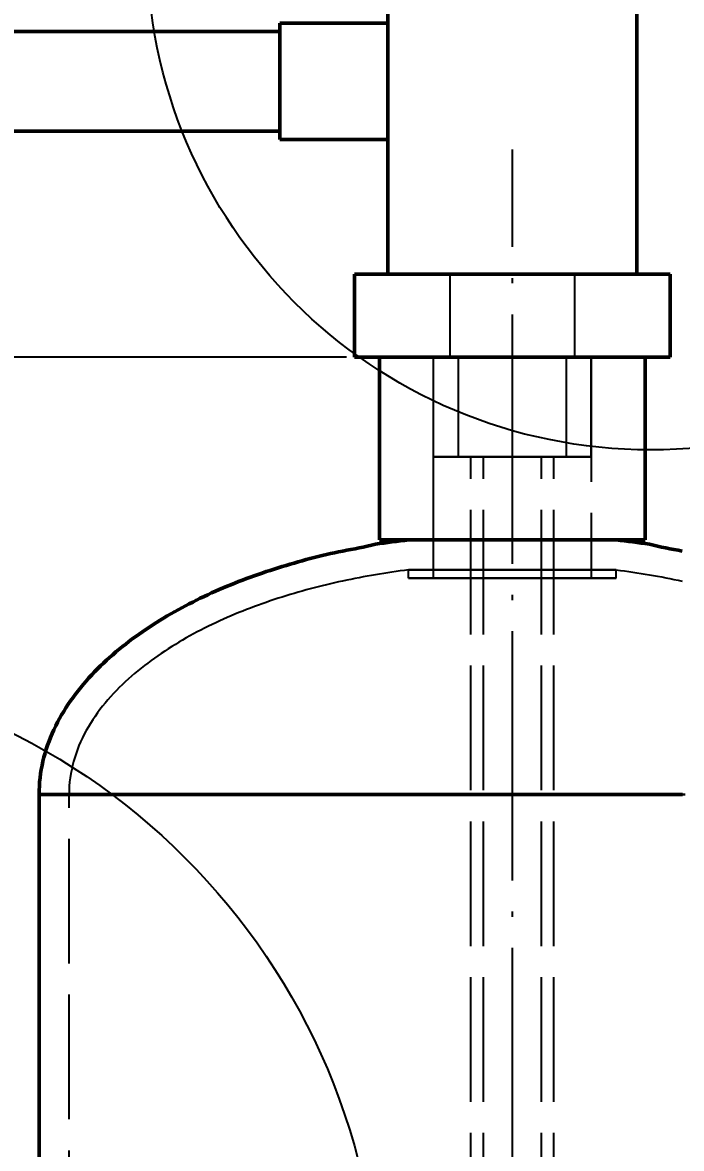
# Model space of a CAD drawing. Header units: millimetres. Extents: x 0 to 420, y 0 to 297.
# Drawn here: x 78.4 to 94.27, y 227.8 to 254.9 of the extents above; entities that cross this region are included whole.
import ezdxf

# ---------------------------------------------------------------- set-up
doc = ezdxf.new("R2010")
doc.units = ezdxf.units.MM
doc.linetypes.add('ISO02-TRAZOS', pattern=[3.75, 3, -0.75])
doc.linetypes.add('ISO04-TRAZO-PUNTO', pattern=[7.625, 6, -0.75, 0.125, -0.75])
for name, color, linetype, lineweight in [('01-VISIBLE', 7, 'CONTINUOUS', 50), ('02-OCULTA', 4, 'ISO02-TRAZOS', 25), ('03-EJE', 1, 'ISO04-TRAZO-PUNTO', 25), ('04-COTA', 3, 'CONTINUOUS', 25), ('08-FINA', 5, 'CONTINUOUS', 25)]:
    doc.layers.add(name, color=color, linetype=linetype, lineweight=lineweight)
doc.styles.add('ISO3098', font='isocpeur.ttf')
doc.dimstyles.new('FLAMA-ISO', dxfattribs={"dimtxt": 3.5, "dimasz": 3, "dimexe": 2, "dimexo": 1, "dimgap": 1, "dimtad": 1, "dimdec": 1, "dimtxsty": 'ISO3098', "dimcen": 2.5, "dimclrd": 3, "dimclre": 3, "dimclrt": 3, "dimazin": 3, "dimtfac": 1, "dimtmove": 0, "dimatfit": 3, "dimlwd": 25, "dimlwe": 25})

msp = doc.modelspace()

# ---------------------------------------------------------------- linework, layer by layer
at = {"layer": '01-VISIBLE'}
for p, q in [((87.2, 248.847), (87.2, 261.847)), ((93.2, 248.847), (93.2, 258.556)), ((87.2, 254.884), (84.6, 254.884)), ((84.6, 254.684), (73.4, 254.684)), ((84.6, 252.284), (73.4, 252.284)), ((87.2, 252.084), (84.6, 252.084)), ((86.4, 246.847), (86.4, 248.847)), ((94, 246.847), (94, 248.847)), ((87, 242.447), (87, 246.847)), ((93.4, 242.447), (93.4, 246.847)), ((87.698, 242.447), (87.698, 242.447)), ((92.702, 242.447), (92.702, 242.447)), ((78.8, 176), (78.8, 236.32))]:
    msp.add_line(p, q, dxfattribs=at)
for points in [[(84.6, 252.084), (84.6, 252.184), (84.6, 252.284), (84.6, 252.384), (84.6, 252.484), (84.6, 252.584), (84.6, 252.684), (84.6, 252.784), (84.6, 252.884), (84.6, 252.984), (84.6, 253.084), (84.6, 253.184), (84.6, 253.284), (84.6, 253.384), (84.6, 253.484), (84.6, 253.584), (84.6, 253.684), (84.6, 253.784), (84.6, 253.884), (84.6, 253.984), (84.6, 254.084), (84.6, 254.184), (84.6, 254.284), (84.6, 254.384), (84.6, 254.484), (84.6, 254.584), (84.6, 254.684), (84.6, 254.784), (84.6, 254.884)], [(86.4, 248.847), (86.5, 248.847), (86.6, 248.847), (86.7, 248.847), (86.8, 248.847), (86.9, 248.847), (87, 248.847), (87.1, 248.847), (87.2, 248.847), (87.3, 248.847), (87.4, 248.847), (87.5, 248.847), (87.6, 248.847), (87.7, 248.847), (87.8, 248.847), (87.9, 248.847), (88, 248.847), (88.1, 248.847), (88.2, 248.847), (88.3, 248.847), (88.4, 248.847), (88.5, 248.847), (88.6, 248.847), (88.7, 248.847), (88.8, 248.847), (88.9, 248.847), (89, 248.847), (89.1, 248.847), (89.2, 248.847), (89.3, 248.847), (89.4, 248.847), (89.5, 248.847), (89.6, 248.847), (89.7, 248.847), (89.8, 248.847), (89.9, 248.847), (90, 248.847), (90.1, 248.847), (90.2, 248.847), (90.3, 248.847), (90.4, 248.847), (90.5, 248.847), (90.6, 248.847), (90.7, 248.847), (90.8, 248.847), (90.9, 248.847), (91, 248.847), (91.1, 248.847), (91.2, 248.847), (91.3, 248.847), (91.4, 248.847), (91.5, 248.847), (91.6, 248.847), (91.7, 248.847), (91.8, 248.847), (91.9, 248.847), (92, 248.847), (92.1, 248.847), (92.2, 248.847), (92.3, 248.847), (92.4, 248.847), (92.5, 248.847), (92.6, 248.847), (92.7, 248.847), (92.8, 248.847), (92.9, 248.847), (93, 248.847), (93.1, 248.847), (93.2, 248.847), (93.3, 248.847), (93.4, 248.847), (93.5, 248.847), (93.6, 248.847), (93.7, 248.847), (93.8, 248.847), (93.9, 248.847), (94, 248.847)], [(86.4, 246.847), (86.5, 246.847), (86.6, 246.847), (86.7, 246.847), (86.8, 246.847), (86.9, 246.847), (87, 246.847), (87.1, 246.847), (87.2, 246.847), (87.3, 246.847), (87.4, 246.847), (87.5, 246.847), (87.6, 246.847), (87.7, 246.847), (87.8, 246.847), (87.9, 246.847), (88, 246.847), (88.1, 246.847), (88.2, 246.847), (88.3, 246.847), (88.4, 246.847), (88.5, 246.847), (88.6, 246.847), (88.7, 246.847), (88.8, 246.847), (88.9, 246.847), (89, 246.847), (89.1, 246.847), (89.2, 246.847), (89.3, 246.847), (89.4, 246.847), (89.5, 246.847), (89.6, 246.847), (89.7, 246.847), (89.8, 246.847), (89.9, 246.847), (90, 246.847), (90.1, 246.847), (90.2, 246.847), (90.3, 246.847), (90.4, 246.847), (90.5, 246.847), (90.6, 246.847), (90.7, 246.847), (90.8, 246.847), (90.9, 246.847), (91, 246.847), (91.1, 246.847), (91.2, 246.847), (91.3, 246.847), (91.4, 246.847), (91.5, 246.847), (91.6, 246.847), (91.7, 246.847), (91.8, 246.847), (91.9, 246.847), (92, 246.847), (92.1, 246.847), (92.2, 246.847), (92.3, 246.847), (92.4, 246.847), (92.5, 246.847), (92.6, 246.847), (92.7, 246.847), (92.8, 246.847), (92.9, 246.847), (93, 246.847), (93.1, 246.847), (93.2, 246.847), (93.3, 246.847), (93.4, 246.847), (93.5, 246.847), (93.6, 246.847), (93.7, 246.847), (93.8, 246.847), (93.9, 246.847), (94, 246.847)], [(78.8, 236.32), (78.801, 236.421), (78.806, 236.521), (78.813, 236.622), (78.823, 236.722), (78.836, 236.822), (78.852, 236.921), (78.871, 237.02), (78.892, 237.118), (78.917, 237.216), (78.943, 237.313), (78.973, 237.409), (79.005, 237.504), (79.039, 237.599), (79.076, 237.693), (79.115, 237.785), (79.156, 237.877), (79.199, 237.968), (79.245, 238.058), (79.292, 238.146), (79.342, 238.234), (79.394, 238.32), (79.447, 238.406), (79.502, 238.49), (79.559, 238.573), (79.617, 238.655), (79.677, 238.736), (79.738, 238.815), (79.801, 238.894), (79.866, 238.971), (79.931, 239.047), (79.998, 239.123), (80.066, 239.197), (80.136, 239.27), (80.206, 239.341), (80.278, 239.412), (80.35, 239.482), (80.424, 239.55), (80.498, 239.618), (80.574, 239.684), (80.65, 239.75), (80.728, 239.814), (80.806, 239.878), (80.885, 239.94), (80.964, 240.002), (81.045, 240.062), (81.126, 240.122), (81.208, 240.18), (81.29, 240.238), (81.373, 240.294), (81.457, 240.35), (81.541, 240.405), (81.626, 240.459), (81.712, 240.512), (81.798, 240.564), (81.884, 240.616), (81.971, 240.666), (82.059, 240.716), (82.147, 240.765), (82.235, 240.813), (82.324, 240.86), (82.413, 240.907), (82.503, 240.952), (82.593, 240.997), (82.683, 241.042), (82.774, 241.085), (82.865, 241.128), (82.956, 241.17), (83.048, 241.211), (83.14, 241.251), (83.233, 241.291), (83.326, 241.33), (83.419, 241.368), (83.512, 241.406), (83.605, 241.443), (83.699, 241.479), (83.793, 241.515), (83.888, 241.55), (83.982, 241.584), (84.077, 241.618), (84.172, 241.65), (84.268, 241.683), (84.363, 241.714), (84.459, 241.745), (84.555, 241.775), (84.651, 241.805), (84.747, 241.834), (84.844, 241.863), (84.94, 241.891), (85.037, 241.919), (85.134, 241.947), (85.231, 241.974), (85.328, 242.001), (85.425, 242.026), (85.523, 242.05), (85.62, 242.074), (85.719, 242.096), (85.817, 242.118), (85.915, 242.139), (86.014, 242.159), (86.112, 242.179), (86.211, 242.198), (86.31, 242.217), (86.409, 242.236), (86.508, 242.255), (86.606, 242.274), (86.705, 242.294), (86.802, 242.319), (86.9, 242.343), (86.999, 242.358), (87.099, 242.371), (87.199, 242.384), (87.299, 242.397), (87.398, 242.41), (87.498, 242.422), (87.598, 242.435), (87.698, 242.447)], [(87, 242.447), (87.1, 242.447), (87.2, 242.447), (87.3, 242.447), (87.4, 242.447), (87.5, 242.447), (87.6, 242.447), (87.7, 242.447), (87.8, 242.447), (87.9, 242.447), (88, 242.447), (88.1, 242.447), (88.2, 242.447), (88.3, 242.447), (88.4, 242.447), (88.5, 242.447), (88.6, 242.447), (88.7, 242.447), (88.8, 242.447), (88.9, 242.447), (89, 242.447), (89.1, 242.447), (89.2, 242.447), (89.3, 242.447), (89.4, 242.447), (89.5, 242.447), (89.6, 242.447), (89.7, 242.447), (89.8, 242.447), (89.9, 242.447), (90, 242.447), (90.1, 242.447), (90.2, 242.447), (90.3, 242.447), (90.4, 242.447), (90.5, 242.447), (90.6, 242.447), (90.7, 242.447), (90.8, 242.447), (90.9, 242.447), (91, 242.447), (91.1, 242.447), (91.2, 242.447), (91.3, 242.447), (91.4, 242.447), (91.5, 242.447), (91.6, 242.447), (91.7, 242.447), (91.8, 242.447), (91.9, 242.447), (92, 242.447), (92.1, 242.447), (92.2, 242.447), (92.3, 242.447), (92.4, 242.447), (92.5, 242.447), (92.6, 242.447), (92.7, 242.447), (92.8, 242.447), (92.9, 242.447), (93, 242.447), (93.1, 242.447), (93.2, 242.447), (93.3, 242.447), (93.4, 242.447)], [(92.702, 242.447), (92.602, 242.447), (92.502, 242.447), (92.402, 242.447), (92.302, 242.447), (92.202, 242.447), (92.102, 242.447), (92.001, 242.447), (91.901, 242.447), (91.801, 242.447), (91.701, 242.447), (91.601, 242.447), (91.501, 242.447), (91.401, 242.447), (91.301, 242.447), (91.201, 242.447), (91.101, 242.447), (91.001, 242.447), (90.901, 242.447), (90.8, 242.447), (90.7, 242.447), (90.6, 242.447), (90.5, 242.447), (90.4, 242.447), (90.3, 242.447), (90.2, 242.447), (90.1, 242.447), (90, 242.447), (89.9, 242.447), (89.8, 242.447), (89.7, 242.447), (89.6, 242.447), (89.499, 242.447), (89.399, 242.447), (89.299, 242.447), (89.199, 242.447), (89.099, 242.447), (88.999, 242.447), (88.899, 242.447), (88.799, 242.447), (88.699, 242.447), (88.599, 242.447), (88.499, 242.447), (88.399, 242.447), (88.298, 242.447), (88.198, 242.447), (88.098, 242.447), (87.998, 242.447), (87.898, 242.447), (87.798, 242.447), (87.698, 242.447)], [(94.287, 242.179), (94.189, 242.198), (94.09, 242.217), (93.991, 242.236), (93.892, 242.255), (93.794, 242.274), (93.695, 242.294), (93.598, 242.319), (93.5, 242.343), (93.401, 242.358), (93.301, 242.371), (93.201, 242.384), (93.101, 242.397), (93.002, 242.41), (92.902, 242.422), (92.802, 242.435), (92.702, 242.447)], [(78.8, 236.32), (78.9, 236.32), (79, 236.32), (79.1, 236.32), (79.2, 236.32), (79.3, 236.32), (79.4, 236.32), (79.5, 236.32), (79.6, 236.32), (79.7, 236.32), (79.8, 236.32), (79.9, 236.32), (80, 236.32), (80.1, 236.32), (80.2, 236.32), (80.3, 236.32), (80.4, 236.32), (80.5, 236.32), (80.6, 236.32), (80.7, 236.32), (80.8, 236.32), (80.9, 236.32), (81, 236.32), (81.1, 236.32), (81.2, 236.32), (81.3, 236.32), (81.4, 236.32), (81.5, 236.32), (81.6, 236.32), (81.7, 236.32), (81.8, 236.32), (81.9, 236.32), (82, 236.32), (82.1, 236.32), (82.2, 236.32), (82.3, 236.32), (82.4, 236.32), (82.5, 236.32), (82.6, 236.32), (82.7, 236.32), (82.8, 236.32), (82.9, 236.32), (83, 236.32), (83.1, 236.32), (83.2, 236.32), (83.3, 236.32), (83.4, 236.32), (83.5, 236.32), (83.6, 236.32), (83.7, 236.32), (83.8, 236.32), (83.9, 236.32), (84, 236.32), (84.1, 236.32), (84.2, 236.32), (84.3, 236.32), (84.4, 236.32), (84.5, 236.32), (84.6, 236.32), (84.7, 236.32), (84.8, 236.32), (84.9, 236.32), (85, 236.32), (85.1, 236.32), (85.2, 236.32), (85.3, 236.32), (85.4, 236.32), (85.5, 236.32), (85.6, 236.32), (85.7, 236.32), (85.8, 236.32), (85.9, 236.32), (86, 236.32), (86.1, 236.32), (86.2, 236.32), (86.3, 236.32), (86.4, 236.32), (86.5, 236.32), (86.6, 236.32), (86.7, 236.32), (86.8, 236.32), (86.9, 236.32), (87, 236.32), (87.1, 236.32), (87.2, 236.32), (87.3, 236.32), (87.4, 236.32), (87.5, 236.32), (87.6, 236.32), (87.7, 236.32), (87.8, 236.32), (87.9, 236.32), (88, 236.32), (88.1, 236.32), (88.2, 236.32), (88.3, 236.32), (88.4, 236.32), (88.5, 236.32), (88.6, 236.32), (88.7, 236.32), (88.8, 236.32), (88.9, 236.32), (89, 236.32), (89.1, 236.32), (89.2, 236.32), (89.3, 236.32), (89.4, 236.32), (89.5, 236.32), (89.6, 236.32), (89.7, 236.32), (89.8, 236.32), (89.9, 236.32), (90, 236.32), (90.1, 236.32), (90.2, 236.32), (90.3, 236.32), (90.4, 236.32), (90.5, 236.32), (90.6, 236.32), (90.7, 236.32), (90.8, 236.32), (90.9, 236.32), (91, 236.32), (91.1, 236.32), (91.2, 236.32), (91.3, 236.32), (91.4, 236.32), (91.5, 236.32), (91.6, 236.32), (91.7, 236.32), (91.8, 236.32), (91.9, 236.32), (92, 236.32), (92.1, 236.32), (92.2, 236.32), (92.3, 236.32), (92.4, 236.32), (92.5, 236.32), (92.6, 236.32), (92.7, 236.32), (92.8, 236.32), (92.9, 236.32), (93, 236.32), (93.1, 236.32), (93.2, 236.32), (93.3, 236.32), (93.4, 236.32), (93.5, 236.32), (93.6, 236.32), (93.7, 236.32), (93.8, 236.32), (93.9, 236.32), (94, 236.32), (94.1, 236.32), (94.2, 236.32), (94.3, 236.32)]]:
    msp.add_lwpolyline(points, dxfattribs=at)
at = {"layer": '02-OCULTA'}
for p, q in [((87.2, 248.847), (87.2, 262.095)), ((93.2, 248.847), (93.2, 262.095)), ((88, 248.847), (92.4, 248.847)), ((88, 248.847), (92.4, 248.847)), ((88.7, 246.847), (88.7, 248.847)), ((91.7, 246.847), (91.7, 248.847)), ((88.3, 241.526), (88.3, 246.847)), ((88.3, 244.447), (88.3, 246.847)), ((88.9, 244.447), (88.9, 246.847)), ((91.5, 244.447), (91.5, 246.847)), ((92.1, 246.847), (92.1, 241.526)), ((92.1, 244.447), (92.1, 246.847)), ((89.2, 168.92), (89.2, 244.447)), ((89.5, 168.92), (89.5, 244.447)), ((90.9, 168.92), (90.9, 244.447)), ((91.2, 168.92), (91.2, 244.447)), ((87.698, 241.526), (87.698, 241.725)), ((92.702, 241.526), (92.702, 241.725)), ((79.52, 176), (79.52, 236.32))]:
    msp.add_line(p, q, dxfattribs=at)
for points in [[(84.6, 254.884), (84.6, 254.784), (84.6, 254.684), (84.6, 254.584), (84.6, 254.484), (84.6, 254.384), (84.6, 254.284), (84.6, 254.184), (84.6, 254.084), (84.6, 253.984), (84.6, 253.884), (84.6, 253.784), (84.6, 253.684), (84.6, 253.584), (84.6, 253.484), (84.6, 253.384), (84.6, 253.284), (84.6, 253.184), (84.6, 253.084), (84.6, 252.984), (84.6, 252.884), (84.6, 252.784), (84.6, 252.684), (84.6, 252.584), (84.6, 252.484), (84.6, 252.384), (84.6, 252.284), (84.6, 252.184), (84.6, 252.084)], [(87.2, 252.084), (87.2, 252.184), (87.2, 252.284), (87.2, 252.384), (87.2, 252.484), (87.2, 252.584), (87.2, 252.684), (87.2, 252.784), (87.2, 252.884), (87.2, 252.984), (87.2, 253.084), (87.2, 253.184), (87.2, 253.284), (87.2, 253.384), (87.2, 253.484), (87.2, 253.584), (87.2, 253.684), (87.2, 253.784), (87.2, 253.884), (87.2, 253.984), (87.2, 254.084), (87.2, 254.184), (87.2, 254.284), (87.2, 254.384), (87.2, 254.484), (87.2, 254.584), (87.2, 254.684), (87.2, 254.784), (87.2, 254.884)], [(87.2, 254.884), (87.2, 254.784), (87.2, 254.684), (87.2, 254.584), (87.2, 254.484), (87.2, 254.384), (87.2, 254.284), (87.2, 254.184), (87.2, 254.084), (87.2, 253.984), (87.2, 253.884), (87.2, 253.784), (87.2, 253.684), (87.2, 253.584), (87.2, 253.484), (87.2, 253.384), (87.2, 253.284), (87.2, 253.184), (87.2, 253.084), (87.2, 252.984), (87.2, 252.884), (87.2, 252.784), (87.2, 252.684), (87.2, 252.584), (87.2, 252.484), (87.2, 252.384), (87.2, 252.284), (87.2, 252.184), (87.2, 252.084)], [(84.6, 252.284), (84.6, 252.384), (84.6, 252.484), (84.6, 252.584), (84.6, 252.684), (84.6, 252.784), (84.6, 252.884), (84.6, 252.984), (84.6, 253.084), (84.6, 253.184), (84.6, 253.284), (84.6, 253.384), (84.6, 253.484), (84.6, 253.584), (84.6, 253.684), (84.6, 253.784), (84.6, 253.884), (84.6, 253.984), (84.6, 254.084), (84.6, 254.184), (84.6, 254.284), (84.6, 254.384), (84.6, 254.484), (84.6, 254.584), (84.6, 254.684)], [(84.6, 254.684), (84.6, 254.584), (84.6, 254.484), (84.6, 254.384), (84.6, 254.284), (84.6, 254.184), (84.6, 254.084), (84.6, 253.984), (84.6, 253.884), (84.6, 253.784), (84.6, 253.684), (84.6, 253.584), (84.6, 253.484), (84.6, 253.384), (84.6, 253.284), (84.6, 253.184), (84.6, 253.084), (84.6, 252.984), (84.6, 252.884), (84.6, 252.784), (84.6, 252.684), (84.6, 252.584), (84.6, 252.484), (84.6, 252.384), (84.6, 252.284)], [(94, 248.847), (93.9, 248.847), (93.8, 248.847), (93.7, 248.847), (93.6, 248.847), (93.5, 248.847), (93.4, 248.847), (93.3, 248.847), (93.2, 248.847), (93.1, 248.847), (93, 248.847), (92.9, 248.847), (92.8, 248.847), (92.7, 248.847), (92.6, 248.847), (92.5, 248.847), (92.4, 248.847), (92.3, 248.847), (92.2, 248.847), (92.1, 248.847), (92, 248.847), (91.9, 248.847), (91.8, 248.847), (91.7, 248.847), (91.6, 248.847), (91.5, 248.847), (91.4, 248.847), (91.3, 248.847), (91.2, 248.847), (91.1, 248.847), (91, 248.847), (90.9, 248.847), (90.8, 248.847), (90.7, 248.847), (90.6, 248.847), (90.5, 248.847), (90.4, 248.847), (90.3, 248.847), (90.2, 248.847), (90.1, 248.847), (90, 248.847), (89.9, 248.847), (89.8, 248.847), (89.7, 248.847), (89.6, 248.847), (89.5, 248.847), (89.4, 248.847), (89.3, 248.847), (89.2, 248.847), (89.1, 248.847), (89, 248.847), (88.9, 248.847), (88.8, 248.847), (88.7, 248.847), (88.6, 248.847), (88.5, 248.847), (88.4, 248.847), (88.3, 248.847), (88.2, 248.847), (88.1, 248.847), (88, 248.847), (87.9, 248.847), (87.8, 248.847), (87.7, 248.847), (87.6, 248.847), (87.5, 248.847), (87.4, 248.847), (87.3, 248.847), (87.2, 248.847), (87.1, 248.847), (87, 248.847), (86.9, 248.847), (86.8, 248.847), (86.7, 248.847), (86.6, 248.847), (86.5, 248.847), (86.4, 248.847)], [(87.2, 248.847), (87.314, 248.847), (87.429, 248.847), (87.543, 248.847), (87.657, 248.847), (87.771, 248.847), (87.886, 248.847), (88, 248.847)], [(87.2, 248.847), (87.3, 248.847), (87.4, 248.847), (87.5, 248.847), (87.6, 248.847), (87.7, 248.847), (87.8, 248.847), (87.9, 248.847), (88, 248.847)], [(91.7, 248.847), (91.6, 248.847), (91.5, 248.847), (91.4, 248.847), (91.3, 248.847), (91.2, 248.847), (91.1, 248.847), (91, 248.847), (90.9, 248.847), (90.8, 248.847), (90.7, 248.847), (90.6, 248.847), (90.5, 248.847), (90.4, 248.847), (90.3, 248.847), (90.2, 248.847), (90.1, 248.847), (90, 248.847), (89.9, 248.847), (89.8, 248.847), (89.7, 248.847), (89.6, 248.847), (89.5, 248.847), (89.4, 248.847), (89.3, 248.847), (89.2, 248.847), (89.1, 248.847), (89, 248.847), (88.9, 248.847), (88.8, 248.847), (88.7, 248.847)], [(88.7, 248.847), (88.8, 248.847), (88.9, 248.847), (89, 248.847), (89.1, 248.847), (89.2, 248.847), (89.3, 248.847), (89.4, 248.847), (89.5, 248.847), (89.6, 248.847), (89.7, 248.847), (89.8, 248.847), (89.9, 248.847), (90, 248.847), (90.1, 248.847), (90.2, 248.847), (90.3, 248.847), (90.4, 248.847), (90.5, 248.847), (90.6, 248.847), (90.7, 248.847), (90.8, 248.847), (90.9, 248.847), (91, 248.847), (91.1, 248.847), (91.2, 248.847), (91.3, 248.847), (91.4, 248.847), (91.5, 248.847), (91.6, 248.847), (91.7, 248.847)], [(93.2, 248.847), (93.086, 248.847), (92.971, 248.847), (92.857, 248.847), (92.743, 248.847), (92.629, 248.847), (92.514, 248.847), (92.4, 248.847)], [(93.2, 248.847), (93.1, 248.847), (93, 248.847), (92.9, 248.847), (92.8, 248.847), (92.7, 248.847), (92.6, 248.847), (92.5, 248.847), (92.4, 248.847)], [(94, 246.847), (93.9, 246.847), (93.8, 246.847), (93.7, 246.847), (93.6, 246.847), (93.5, 246.847), (93.4, 246.847), (93.3, 246.847), (93.2, 246.847), (93.1, 246.847), (93, 246.847), (92.9, 246.847), (92.8, 246.847), (92.7, 246.847), (92.6, 246.847), (92.5, 246.847), (92.4, 246.847), (92.3, 246.847), (92.2, 246.847), (92.1, 246.847), (92, 246.847), (91.9, 246.847), (91.8, 246.847), (91.7, 246.847), (91.6, 246.847), (91.5, 246.847), (91.4, 246.847), (91.3, 246.847), (91.2, 246.847), (91.1, 246.847), (91, 246.847), (90.9, 246.847), (90.8, 246.847), (90.7, 246.847), (90.6, 246.847), (90.5, 246.847), (90.4, 246.847), (90.3, 246.847), (90.2, 246.847), (90.1, 246.847), (90, 246.847), (89.9, 246.847), (89.8, 246.847), (89.7, 246.847), (89.6, 246.847), (89.5, 246.847), (89.4, 246.847), (89.3, 246.847), (89.2, 246.847), (89.1, 246.847), (89, 246.847), (88.9, 246.847), (88.8, 246.847), (88.7, 246.847), (88.6, 246.847), (88.5, 246.847), (88.4, 246.847), (88.3, 246.847), (88.2, 246.847), (88.1, 246.847), (88, 246.847), (87.9, 246.847), (87.8, 246.847), (87.7, 246.847), (87.6, 246.847), (87.5, 246.847), (87.4, 246.847), (87.3, 246.847), (87.2, 246.847), (87.1, 246.847), (87, 246.847), (86.9, 246.847), (86.8, 246.847), (86.7, 246.847), (86.6, 246.847), (86.5, 246.847), (86.4, 246.847)], [(93.4, 246.847), (93.3, 246.847), (93.2, 246.847), (93.1, 246.847), (93, 246.847), (92.9, 246.847), (92.8, 246.847), (92.7, 246.847), (92.6, 246.847), (92.5, 246.847), (92.4, 246.847), (92.3, 246.847), (92.2, 246.847), (92.1, 246.847), (92, 246.847), (91.9, 246.847), (91.8, 246.847), (91.7, 246.847), (91.6, 246.847), (91.5, 246.847), (91.4, 246.847), (91.3, 246.847), (91.2, 246.847), (91.1, 246.847), (91, 246.847), (90.9, 246.847), (90.8, 246.847), (90.7, 246.847), (90.6, 246.847), (90.5, 246.847), (90.4, 246.847), (90.3, 246.847), (90.2, 246.847), (90.1, 246.847), (90, 246.847), (89.9, 246.847), (89.8, 246.847), (89.7, 246.847), (89.6, 246.847), (89.5, 246.847), (89.4, 246.847), (89.3, 246.847), (89.2, 246.847), (89.1, 246.847), (89, 246.847), (88.9, 246.847), (88.8, 246.847), (88.7, 246.847), (88.6, 246.847), (88.5, 246.847), (88.4, 246.847), (88.3, 246.847), (88.2, 246.847), (88.1, 246.847), (88, 246.847), (87.9, 246.847), (87.8, 246.847), (87.7, 246.847), (87.6, 246.847), (87.5, 246.847), (87.4, 246.847), (87.3, 246.847), (87.2, 246.847), (87.1, 246.847), (87, 246.847)], [(87, 246.847), (87.1, 246.847), (87.2, 246.847), (87.3, 246.847), (87.4, 246.847), (87.5, 246.847), (87.6, 246.847), (87.7, 246.847), (87.8, 246.847), (87.9, 246.847), (88, 246.847), (88.1, 246.847), (88.2, 246.847), (88.3, 246.847), (88.4, 246.847), (88.5, 246.847), (88.6, 246.847), (88.7, 246.847), (88.8, 246.847), (88.9, 246.847), (89, 246.847), (89.1, 246.847), (89.2, 246.847), (89.3, 246.847), (89.4, 246.847), (89.5, 246.847), (89.6, 246.847), (89.7, 246.847), (89.8, 246.847), (89.9, 246.847), (90, 246.847), (90.1, 246.847), (90.2, 246.847), (90.3, 246.847), (90.4, 246.847), (90.5, 246.847), (90.6, 246.847), (90.7, 246.847), (90.8, 246.847), (90.9, 246.847), (91, 246.847), (91.1, 246.847), (91.2, 246.847), (91.3, 246.847), (91.4, 246.847), (91.5, 246.847), (91.6, 246.847), (91.7, 246.847), (91.8, 246.847), (91.9, 246.847), (92, 246.847), (92.1, 246.847), (92.2, 246.847), (92.3, 246.847), (92.4, 246.847), (92.5, 246.847), (92.6, 246.847), (92.7, 246.847), (92.8, 246.847), (92.9, 246.847), (93, 246.847), (93.1, 246.847), (93.2, 246.847), (93.3, 246.847), (93.4, 246.847)], [(92.1, 246.847), (92, 246.847), (91.9, 246.847), (91.8, 246.847), (91.7, 246.847), (91.6, 246.847), (91.5, 246.847), (91.4, 246.847), (91.3, 246.847), (91.2, 246.847), (91.1, 246.847), (91, 246.847), (90.9, 246.847), (90.8, 246.847), (90.7, 246.847), (90.6, 246.847), (90.5, 246.847), (90.4, 246.847), (90.3, 246.847), (90.2, 246.847), (90.1, 246.847), (90, 246.847), (89.9, 246.847), (89.8, 246.847), (89.7, 246.847), (89.6, 246.847), (89.5, 246.847), (89.4, 246.847), (89.3, 246.847), (89.2, 246.847), (89.1, 246.847), (89, 246.847), (88.9, 246.847), (88.8, 246.847), (88.7, 246.847), (88.6, 246.847), (88.5, 246.847), (88.4, 246.847), (88.3, 246.847)], [(88.3, 246.847), (88.4, 246.847), (88.5, 246.847), (88.6, 246.847), (88.7, 246.847), (88.8, 246.847), (88.9, 246.847), (89, 246.847), (89.1, 246.847), (89.2, 246.847), (89.3, 246.847), (89.4, 246.847), (89.5, 246.847), (89.6, 246.847), (89.7, 246.847), (89.8, 246.847), (89.9, 246.847), (90, 246.847), (90.1, 246.847), (90.2, 246.847), (90.3, 246.847), (90.4, 246.847), (90.5, 246.847), (90.6, 246.847), (90.7, 246.847), (90.8, 246.847), (90.9, 246.847), (91, 246.847), (91.1, 246.847), (91.2, 246.847), (91.3, 246.847), (91.4, 246.847), (91.5, 246.847), (91.6, 246.847), (91.7, 246.847), (91.8, 246.847), (91.9, 246.847), (92, 246.847), (92.1, 246.847)], [(92.1, 246.847), (92, 246.847), (91.9, 246.847), (91.8, 246.847), (91.7, 246.847), (91.6, 246.847), (91.5, 246.847), (91.4, 246.847), (91.3, 246.847), (91.2, 246.847), (91.1, 246.847), (91, 246.847), (90.9, 246.847), (90.8, 246.847), (90.7, 246.847), (90.6, 246.847), (90.5, 246.847), (90.4, 246.847), (90.3, 246.847), (90.2, 246.847), (90.1, 246.847), (90, 246.847), (89.9, 246.847), (89.8, 246.847), (89.7, 246.847), (89.6, 246.847), (89.5, 246.847), (89.4, 246.847), (89.3, 246.847), (89.2, 246.847), (89.1, 246.847), (89, 246.847), (88.9, 246.847), (88.8, 246.847), (88.7, 246.847), (88.6, 246.847), (88.5, 246.847), (88.4, 246.847), (88.3, 246.847)], [(88.3, 246.847), (88.4, 246.847), (88.5, 246.847), (88.6, 246.847), (88.7, 246.847), (88.8, 246.847), (88.9, 246.847), (89, 246.847), (89.1, 246.847), (89.2, 246.847), (89.3, 246.847), (89.4, 246.847), (89.5, 246.847), (89.6, 246.847), (89.7, 246.847), (89.8, 246.847), (89.9, 246.847), (90, 246.847), (90.1, 246.847), (90.2, 246.847), (90.3, 246.847), (90.4, 246.847), (90.5, 246.847), (90.6, 246.847), (90.7, 246.847), (90.8, 246.847), (90.9, 246.847), (91, 246.847), (91.1, 246.847), (91.2, 246.847), (91.3, 246.847), (91.4, 246.847), (91.5, 246.847), (91.6, 246.847), (91.7, 246.847), (91.8, 246.847), (91.9, 246.847), (92, 246.847), (92.1, 246.847)], [(91.7, 246.847), (91.6, 246.847), (91.5, 246.847), (91.4, 246.847), (91.3, 246.847), (91.2, 246.847), (91.1, 246.847), (91, 246.847), (90.9, 246.847), (90.8, 246.847), (90.7, 246.847), (90.6, 246.847), (90.5, 246.847), (90.4, 246.847), (90.3, 246.847), (90.2, 246.847), (90.1, 246.847), (90, 246.847), (89.9, 246.847), (89.8, 246.847), (89.7, 246.847), (89.6, 246.847), (89.5, 246.847), (89.4, 246.847), (89.3, 246.847), (89.2, 246.847), (89.1, 246.847), (89, 246.847), (88.9, 246.847), (88.8, 246.847), (88.7, 246.847)], [(88.7, 246.847), (88.8, 246.847), (88.9, 246.847), (89, 246.847), (89.1, 246.847), (89.2, 246.847), (89.3, 246.847), (89.4, 246.847), (89.5, 246.847), (89.6, 246.847), (89.7, 246.847), (89.8, 246.847), (89.9, 246.847), (90, 246.847), (90.1, 246.847), (90.2, 246.847), (90.3, 246.847), (90.4, 246.847), (90.5, 246.847), (90.6, 246.847), (90.7, 246.847), (90.8, 246.847), (90.9, 246.847), (91, 246.847), (91.1, 246.847), (91.2, 246.847), (91.3, 246.847), (91.4, 246.847), (91.5, 246.847), (91.6, 246.847), (91.7, 246.847)], [(91.5, 246.847), (91.4, 246.847), (91.3, 246.847), (91.2, 246.847), (91.1, 246.847), (91, 246.847), (90.9, 246.847), (90.8, 246.847), (90.7, 246.847), (90.6, 246.847), (90.5, 246.847), (90.4, 246.847), (90.3, 246.847), (90.2, 246.847), (90.1, 246.847), (90, 246.847), (89.9, 246.847), (89.8, 246.847), (89.7, 246.847), (89.6, 246.847), (89.5, 246.847), (89.4, 246.847), (89.3, 246.847), (89.2, 246.847), (89.1, 246.847), (89, 246.847), (88.9, 246.847)], [(88.9, 246.847), (89, 246.847), (89.1, 246.847), (89.2, 246.847), (89.3, 246.847), (89.4, 246.847), (89.5, 246.847), (89.6, 246.847), (89.7, 246.847), (89.8, 246.847), (89.9, 246.847), (90, 246.847), (90.1, 246.847), (90.2, 246.847), (90.3, 246.847), (90.4, 246.847), (90.5, 246.847), (90.6, 246.847), (90.7, 246.847), (90.8, 246.847), (90.9, 246.847), (91, 246.847), (91.1, 246.847), (91.2, 246.847), (91.3, 246.847), (91.4, 246.847), (91.5, 246.847)], [(92.1, 244.447), (92, 244.447), (91.9, 244.447), (91.8, 244.447), (91.7, 244.447), (91.6, 244.447), (91.5, 244.447), (91.4, 244.447), (91.3, 244.447), (91.2, 244.447), (91.1, 244.447), (91, 244.447), (90.9, 244.447), (90.8, 244.447), (90.7, 244.447), (90.6, 244.447), (90.5, 244.447), (90.4, 244.447), (90.3, 244.447), (90.2, 244.447), (90.1, 244.447), (90, 244.447), (89.9, 244.447), (89.8, 244.447), (89.7, 244.447), (89.6, 244.447), (89.5, 244.447), (89.4, 244.447), (89.3, 244.447), (89.2, 244.447), (89.1, 244.447), (89, 244.447), (88.9, 244.447), (88.8, 244.447), (88.7, 244.447), (88.6, 244.447), (88.5, 244.447), (88.4, 244.447), (88.3, 244.447)], [(88.3, 244.447), (88.4, 244.447), (88.5, 244.447), (88.6, 244.447), (88.7, 244.447), (88.8, 244.447), (88.9, 244.447), (89, 244.447), (89.1, 244.447), (89.2, 244.447), (89.3, 244.447), (89.4, 244.447), (89.5, 244.447), (89.6, 244.447), (89.7, 244.447), (89.8, 244.447), (89.9, 244.447), (90, 244.447), (90.1, 244.447), (90.2, 244.447), (90.3, 244.447), (90.4, 244.447), (90.5, 244.447), (90.6, 244.447), (90.7, 244.447), (90.8, 244.447), (90.9, 244.447), (91, 244.447), (91.1, 244.447), (91.2, 244.447), (91.3, 244.447), (91.4, 244.447), (91.5, 244.447), (91.6, 244.447), (91.7, 244.447), (91.8, 244.447), (91.9, 244.447), (92, 244.447), (92.1, 244.447)], [(91.5, 244.447), (91.4, 244.447), (91.3, 244.447), (91.2, 244.447), (91.1, 244.447), (91, 244.447), (90.9, 244.447), (90.8, 244.447), (90.7, 244.447), (90.6, 244.447), (90.5, 244.447), (90.4, 244.447), (90.3, 244.447), (90.2, 244.447), (90.1, 244.447), (90, 244.447), (89.9, 244.447), (89.8, 244.447), (89.7, 244.447), (89.6, 244.447), (89.5, 244.447), (89.4, 244.447), (89.3, 244.447), (89.2, 244.447), (89.1, 244.447), (89, 244.447), (88.9, 244.447)], [(88.9, 244.447), (89, 244.447), (89.1, 244.447), (89.2, 244.447), (89.3, 244.447), (89.4, 244.447), (89.5, 244.447), (89.6, 244.447), (89.7, 244.447), (89.8, 244.447), (89.9, 244.447), (90, 244.447), (90.1, 244.447), (90.2, 244.447), (90.3, 244.447), (90.4, 244.447), (90.5, 244.447), (90.6, 244.447), (90.7, 244.447), (90.8, 244.447), (90.9, 244.447), (91, 244.447), (91.1, 244.447), (91.2, 244.447), (91.3, 244.447), (91.4, 244.447), (91.5, 244.447)], [(91.2, 244.447), (91.1, 244.447), (91, 244.447), (90.9, 244.447), (90.8, 244.447), (90.7, 244.447), (90.6, 244.447), (90.5, 244.447), (90.4, 244.447), (90.3, 244.447), (90.2, 244.447), (90.1, 244.447), (90, 244.447), (89.9, 244.447), (89.8, 244.447), (89.7, 244.447), (89.6, 244.447), (89.5, 244.447), (89.4, 244.447), (89.3, 244.447), (89.2, 244.447)], [(89.2, 244.447), (89.3, 244.447), (89.4, 244.447), (89.5, 244.447), (89.6, 244.447), (89.7, 244.447), (89.8, 244.447), (89.9, 244.447), (90, 244.447), (90.1, 244.447), (90.2, 244.447), (90.3, 244.447), (90.4, 244.447), (90.5, 244.447), (90.6, 244.447), (90.7, 244.447), (90.8, 244.447), (90.9, 244.447), (91, 244.447), (91.1, 244.447), (91.2, 244.447)], [(90.9, 244.447), (90.8, 244.447), (90.7, 244.447), (90.6, 244.447), (90.5, 244.447), (90.4, 244.447), (90.3, 244.447), (90.2, 244.447), (90.1, 244.447), (90, 244.447), (89.9, 244.447), (89.8, 244.447), (89.7, 244.447), (89.6, 244.447), (89.5, 244.447)], [(89.5, 244.447), (89.6, 244.447), (89.7, 244.447), (89.8, 244.447), (89.9, 244.447), (90, 244.447), (90.1, 244.447), (90.2, 244.447), (90.3, 244.447), (90.4, 244.447), (90.5, 244.447), (90.6, 244.447), (90.7, 244.447), (90.8, 244.447), (90.9, 244.447)], [(93.4, 242.447), (93.3, 242.447), (93.2, 242.447), (93.1, 242.447), (93, 242.447), (92.9, 242.447), (92.8, 242.447), (92.7, 242.447), (92.6, 242.447), (92.5, 242.447), (92.4, 242.447), (92.3, 242.447), (92.2, 242.447), (92.1, 242.447), (92, 242.447), (91.9, 242.447), (91.8, 242.447), (91.7, 242.447), (91.6, 242.447), (91.5, 242.447), (91.4, 242.447), (91.3, 242.447), (91.2, 242.447), (91.1, 242.447), (91, 242.447), (90.9, 242.447), (90.8, 242.447), (90.7, 242.447), (90.6, 242.447), (90.5, 242.447), (90.4, 242.447), (90.3, 242.447), (90.2, 242.447), (90.1, 242.447), (90, 242.447), (89.9, 242.447), (89.8, 242.447), (89.7, 242.447), (89.6, 242.447), (89.5, 242.447), (89.4, 242.447), (89.3, 242.447), (89.2, 242.447), (89.1, 242.447), (89, 242.447), (88.9, 242.447), (88.8, 242.447), (88.7, 242.447), (88.6, 242.447), (88.5, 242.447), (88.4, 242.447), (88.3, 242.447), (88.2, 242.447), (88.1, 242.447), (88, 242.447), (87.9, 242.447), (87.8, 242.447), (87.7, 242.447), (87.6, 242.447), (87.5, 242.447), (87.4, 242.447), (87.3, 242.447), (87.2, 242.447), (87.1, 242.447), (87, 242.447)], [(87.698, 242.447), (87.798, 242.447), (87.898, 242.447), (87.998, 242.447), (88.098, 242.447), (88.198, 242.447), (88.298, 242.447), (88.399, 242.447), (88.499, 242.447), (88.599, 242.447), (88.699, 242.447), (88.799, 242.447), (88.899, 242.447), (88.999, 242.447), (89.099, 242.447), (89.199, 242.447), (89.299, 242.447), (89.399, 242.447), (89.499, 242.447), (89.6, 242.447), (89.7, 242.447), (89.8, 242.447), (89.9, 242.447), (90, 242.447), (90.1, 242.447), (90.2, 242.447), (90.3, 242.447), (90.4, 242.447), (90.5, 242.447), (90.6, 242.447), (90.7, 242.447), (90.8, 242.447), (90.901, 242.447), (91.001, 242.447), (91.101, 242.447), (91.201, 242.447), (91.301, 242.447), (91.401, 242.447), (91.501, 242.447), (91.601, 242.447), (91.701, 242.447), (91.801, 242.447), (91.901, 242.447), (92.001, 242.447), (92.102, 242.447), (92.202, 242.447), (92.302, 242.447), (92.402, 242.447), (92.502, 242.447), (92.602, 242.447), (92.702, 242.447)], [(92.702, 242.447), (92.602, 242.447), (92.502, 242.447), (92.402, 242.447), (92.302, 242.447), (92.202, 242.447), (92.102, 242.447), (92.001, 242.447), (91.901, 242.447), (91.801, 242.447), (91.701, 242.447), (91.601, 242.447), (91.501, 242.447), (91.401, 242.447), (91.301, 242.447), (91.201, 242.447), (91.101, 242.447), (91.001, 242.447), (90.901, 242.447), (90.8, 242.447), (90.7, 242.447), (90.6, 242.447), (90.5, 242.447), (90.4, 242.447), (90.3, 242.447), (90.2, 242.447), (90.1, 242.447), (90, 242.447), (89.9, 242.447), (89.8, 242.447), (89.7, 242.447), (89.6, 242.447), (89.499, 242.447), (89.399, 242.447), (89.299, 242.447), (89.199, 242.447), (89.099, 242.447), (88.999, 242.447), (88.899, 242.447), (88.799, 242.447), (88.699, 242.447), (88.599, 242.447), (88.499, 242.447), (88.399, 242.447), (88.298, 242.447), (88.198, 242.447), (88.098, 242.447), (87.998, 242.447), (87.898, 242.447), (87.798, 242.447), (87.698, 242.447)], [(87.698, 242.447), (87.798, 242.447), (87.898, 242.447), (87.998, 242.447), (88.098, 242.447), (88.198, 242.447), (88.298, 242.447), (88.399, 242.447), (88.499, 242.447), (88.599, 242.447), (88.699, 242.447), (88.799, 242.447), (88.899, 242.447), (88.999, 242.447), (89.099, 242.447), (89.199, 242.447), (89.299, 242.447), (89.399, 242.447), (89.499, 242.447), (89.6, 242.447), (89.7, 242.447), (89.8, 242.447), (89.9, 242.447), (90, 242.447), (90.1, 242.447), (90.2, 242.447), (90.3, 242.447), (90.4, 242.447), (90.5, 242.447), (90.6, 242.447), (90.7, 242.447), (90.8, 242.447), (90.901, 242.447), (91.001, 242.447), (91.101, 242.447), (91.201, 242.447), (91.301, 242.447), (91.401, 242.447), (91.501, 242.447), (91.601, 242.447), (91.701, 242.447), (91.801, 242.447), (91.901, 242.447), (92.001, 242.447), (92.102, 242.447), (92.202, 242.447), (92.302, 242.447), (92.402, 242.447), (92.502, 242.447), (92.602, 242.447), (92.702, 242.447)], [(87.698, 241.725), (87.598, 241.713), (87.498, 241.699), (87.399, 241.685), (87.299, 241.671), (87.2, 241.656), (87.1, 241.641), (87.001, 241.625), (86.902, 241.608), (86.802, 241.591), (86.703, 241.574), (86.604, 241.556), (86.506, 241.537), (86.407, 241.518), (86.308, 241.498), (86.21, 241.478), (86.111, 241.457), (86.013, 241.435), (85.915, 241.413), (85.817, 241.39), (85.719, 241.367), (85.621, 241.343), (85.523, 241.319), (85.426, 241.294), (85.329, 241.268), (85.231, 241.242), (85.134, 241.215), (85.038, 241.188), (84.941, 241.159), (84.845, 241.131), (84.748, 241.101), (84.652, 241.071), (84.557, 241.041), (84.461, 241.009), (84.366, 240.977), (84.27, 240.944), (84.175, 240.911), (84.081, 240.877), (83.986, 240.842), (83.892, 240.807), (83.798, 240.771), (83.705, 240.734), (83.611, 240.696), (83.518, 240.658), (83.426, 240.619), (83.333, 240.579), (83.241, 240.538), (83.149, 240.496), (83.058, 240.454), (82.967, 240.411), (82.877, 240.367), (82.787, 240.323), (82.697, 240.277), (82.608, 240.231), (82.519, 240.183), (82.43, 240.135), (82.343, 240.086), (82.255, 240.036), (82.168, 239.985), (82.082, 239.933), (81.997, 239.88), (81.912, 239.827), (81.827, 239.772), (81.743, 239.716), (81.66, 239.659), (81.578, 239.601), (81.496, 239.542), (81.416, 239.482), (81.336, 239.421), (81.257, 239.359), (81.178, 239.296), (81.101, 239.231), (81.025, 239.166), (80.949, 239.099), (80.875, 239.031), (80.802, 238.962), (80.731, 238.891), (80.66, 238.82), (80.591, 238.747), (80.523, 238.672), (80.456, 238.597), (80.391, 238.52), (80.328, 238.442), (80.266, 238.362), (80.206, 238.281), (80.148, 238.199), (80.092, 238.116), (80.038, 238.031), (79.986, 237.944), (79.937, 237.857), (79.889, 237.768), (79.844, 237.679), (79.8, 237.588), (79.76, 237.496), (79.723, 237.402), (79.689, 237.307), (79.659, 237.211), (79.631, 237.115), (79.607, 237.017), (79.585, 236.919), (79.564, 236.82), (79.546, 236.721), (79.532, 236.622), (79.524, 236.521), (79.521, 236.421), (79.52, 236.32)], [(92.702, 241.725), (92.602, 241.725), (92.502, 241.725), (92.402, 241.725), (92.302, 241.725), (92.202, 241.725), (92.102, 241.725), (92.001, 241.725), (91.901, 241.725), (91.801, 241.725), (91.701, 241.725), (91.601, 241.725), (91.501, 241.725), (91.401, 241.725), (91.301, 241.725), (91.201, 241.725), (91.101, 241.725), (91.001, 241.725), (90.901, 241.725), (90.8, 241.725), (90.7, 241.725), (90.6, 241.725), (90.5, 241.725), (90.4, 241.725), (90.3, 241.725), (90.2, 241.725), (90.1, 241.725), (90, 241.725), (89.9, 241.725), (89.8, 241.725), (89.7, 241.725), (89.6, 241.725), (89.499, 241.725), (89.399, 241.725), (89.299, 241.725), (89.199, 241.725), (89.099, 241.725), (88.999, 241.725), (88.899, 241.725), (88.799, 241.725), (88.699, 241.725), (88.599, 241.725), (88.499, 241.725), (88.399, 241.725), (88.298, 241.725), (88.198, 241.725), (88.098, 241.725), (87.998, 241.725), (87.898, 241.725), (87.798, 241.725), (87.698, 241.725)], [(87.698, 241.725), (87.798, 241.725), (87.898, 241.725), (87.998, 241.725), (88.098, 241.725), (88.198, 241.725), (88.298, 241.725), (88.399, 241.725), (88.499, 241.725), (88.599, 241.725), (88.699, 241.725), (88.799, 241.725), (88.899, 241.725), (88.999, 241.725), (89.099, 241.725), (89.199, 241.725), (89.299, 241.725), (89.399, 241.725), (89.499, 241.725), (89.6, 241.725), (89.7, 241.725), (89.8, 241.725), (89.9, 241.725), (90, 241.725), (90.1, 241.725), (90.2, 241.725), (90.3, 241.725), (90.4, 241.725), (90.5, 241.725), (90.6, 241.725), (90.7, 241.725), (90.8, 241.725), (90.901, 241.725), (91.001, 241.725), (91.101, 241.725), (91.201, 241.725), (91.301, 241.725), (91.401, 241.725), (91.501, 241.725), (91.601, 241.725), (91.701, 241.725), (91.801, 241.725), (91.901, 241.725), (92.001, 241.725), (92.102, 241.725), (92.202, 241.725), (92.302, 241.725), (92.402, 241.725), (92.502, 241.725), (92.602, 241.725), (92.702, 241.725)], [(92.702, 241.526), (92.602, 241.526), (92.502, 241.526), (92.402, 241.526), (92.302, 241.526), (92.202, 241.526), (92.102, 241.526), (92.001, 241.526), (91.901, 241.526), (91.801, 241.526), (91.701, 241.526), (91.601, 241.526), (91.501, 241.526), (91.401, 241.526), (91.301, 241.526), (91.201, 241.526), (91.101, 241.526), (91.001, 241.526), (90.901, 241.526), (90.8, 241.526), (90.7, 241.526), (90.6, 241.526), (90.5, 241.526), (90.4, 241.526), (90.3, 241.526), (90.2, 241.526), (90.1, 241.526), (90, 241.526), (89.9, 241.526), (89.8, 241.526), (89.7, 241.526), (89.6, 241.526), (89.499, 241.526), (89.399, 241.526), (89.299, 241.526), (89.199, 241.526), (89.099, 241.526), (88.999, 241.526), (88.899, 241.526), (88.799, 241.526), (88.699, 241.526), (88.599, 241.526), (88.499, 241.526), (88.399, 241.526), (88.298, 241.526), (88.198, 241.526), (88.098, 241.526), (87.998, 241.526), (87.898, 241.526), (87.798, 241.526), (87.698, 241.526)], [(87.698, 241.526), (87.798, 241.526), (87.898, 241.526), (87.998, 241.526), (88.098, 241.526), (88.198, 241.526), (88.298, 241.526), (88.399, 241.526), (88.499, 241.526), (88.599, 241.526), (88.699, 241.526), (88.799, 241.526), (88.899, 241.526), (88.999, 241.526), (89.099, 241.526), (89.199, 241.526), (89.299, 241.526), (89.399, 241.526), (89.499, 241.526), (89.6, 241.526), (89.7, 241.526), (89.8, 241.526), (89.9, 241.526), (90, 241.526), (90.1, 241.526), (90.2, 241.526), (90.3, 241.526), (90.4, 241.526), (90.5, 241.526), (90.6, 241.526), (90.7, 241.526), (90.8, 241.526), (90.901, 241.526), (91.001, 241.526), (91.101, 241.526), (91.201, 241.526), (91.301, 241.526), (91.401, 241.526), (91.501, 241.526), (91.601, 241.526), (91.701, 241.526), (91.801, 241.526), (91.901, 241.526), (92.001, 241.526), (92.102, 241.526), (92.202, 241.526), (92.302, 241.526), (92.402, 241.526), (92.502, 241.526), (92.602, 241.526), (92.702, 241.526)], [(92.1, 241.526), (92, 241.526), (91.9, 241.526), (91.8, 241.526), (91.7, 241.526), (91.6, 241.526), (91.5, 241.526), (91.4, 241.526), (91.3, 241.526), (91.2, 241.526), (91.1, 241.526), (91, 241.526), (90.9, 241.526), (90.8, 241.526), (90.7, 241.526), (90.6, 241.526), (90.5, 241.526), (90.4, 241.526), (90.3, 241.526), (90.2, 241.526), (90.1, 241.526), (90, 241.526), (89.9, 241.526), (89.8, 241.526), (89.7, 241.526), (89.6, 241.526), (89.5, 241.526), (89.4, 241.526), (89.3, 241.526), (89.2, 241.526), (89.1, 241.526), (89, 241.526), (88.9, 241.526), (88.8, 241.526), (88.7, 241.526), (88.6, 241.526), (88.5, 241.526), (88.4, 241.526), (88.3, 241.526)], [(88.3, 241.526), (88.4, 241.526), (88.5, 241.526), (88.6, 241.526), (88.7, 241.526), (88.8, 241.526), (88.9, 241.526), (89, 241.526), (89.1, 241.526), (89.2, 241.526), (89.3, 241.526), (89.4, 241.526), (89.5, 241.526), (89.6, 241.526), (89.7, 241.526), (89.8, 241.526), (89.9, 241.526), (90, 241.526), (90.1, 241.526), (90.2, 241.526), (90.3, 241.526), (90.4, 241.526), (90.5, 241.526), (90.6, 241.526), (90.7, 241.526), (90.8, 241.526), (90.9, 241.526), (91, 241.526), (91.1, 241.526), (91.2, 241.526), (91.3, 241.526), (91.4, 241.526), (91.5, 241.526), (91.6, 241.526), (91.7, 241.526), (91.8, 241.526), (91.9, 241.526), (92, 241.526), (92.1, 241.526)], [(92.702, 241.725), (92.802, 241.713), (92.902, 241.699), (93.001, 241.686), (93.101, 241.671), (93.2, 241.656), (93.3, 241.641), (93.399, 241.625), (93.498, 241.608), (93.598, 241.591), (93.697, 241.574), (93.796, 241.556), (93.894, 241.537), (93.993, 241.518), (94.092, 241.498), (94.19, 241.478), (94.289, 241.457)], [(94.3, 236.32), (94.2, 236.32), (94.1, 236.32), (94, 236.32), (93.9, 236.32), (93.8, 236.32), (93.7, 236.32), (93.6, 236.32), (93.5, 236.32), (93.4, 236.32), (93.3, 236.32), (93.2, 236.32), (93.1, 236.32), (93, 236.32), (92.9, 236.32), (92.8, 236.32), (92.7, 236.32), (92.6, 236.32), (92.5, 236.32), (92.4, 236.32), (92.3, 236.32), (92.2, 236.32), (92.1, 236.32), (92, 236.32), (91.9, 236.32), (91.8, 236.32), (91.7, 236.32), (91.6, 236.32), (91.5, 236.32), (91.4, 236.32), (91.3, 236.32), (91.2, 236.32), (91.1, 236.32), (91, 236.32), (90.9, 236.32), (90.8, 236.32), (90.7, 236.32), (90.6, 236.32), (90.5, 236.32), (90.4, 236.32), (90.3, 236.32), (90.2, 236.32), (90.1, 236.32), (90, 236.32), (89.9, 236.32), (89.8, 236.32), (89.7, 236.32), (89.6, 236.32), (89.5, 236.32), (89.4, 236.32), (89.3, 236.32), (89.2, 236.32), (89.1, 236.32), (89, 236.32), (88.9, 236.32), (88.8, 236.32), (88.7, 236.32), (88.6, 236.32), (88.5, 236.32), (88.4, 236.32), (88.3, 236.32), (88.2, 236.32), (88.1, 236.32), (88, 236.32), (87.9, 236.32), (87.8, 236.32), (87.7, 236.32), (87.6, 236.32), (87.5, 236.32), (87.4, 236.32), (87.3, 236.32), (87.2, 236.32), (87.1, 236.32), (87, 236.32), (86.9, 236.32), (86.8, 236.32), (86.7, 236.32), (86.6, 236.32), (86.5, 236.32), (86.4, 236.32), (86.3, 236.32), (86.2, 236.32), (86.1, 236.32), (86, 236.32), (85.9, 236.32), (85.8, 236.32), (85.7, 236.32), (85.6, 236.32), (85.5, 236.32), (85.4, 236.32), (85.3, 236.32), (85.2, 236.32), (85.1, 236.32), (85, 236.32), (84.9, 236.32), (84.8, 236.32), (84.7, 236.32), (84.6, 236.32), (84.5, 236.32), (84.4, 236.32), (84.3, 236.32), (84.2, 236.32), (84.1, 236.32), (84, 236.32), (83.9, 236.32), (83.8, 236.32), (83.7, 236.32), (83.6, 236.32), (83.5, 236.32), (83.4, 236.32), (83.3, 236.32), (83.2, 236.32), (83.1, 236.32), (83, 236.32), (82.9, 236.32), (82.8, 236.32), (82.7, 236.32), (82.6, 236.32), (82.5, 236.32), (82.4, 236.32), (82.3, 236.32), (82.2, 236.32), (82.1, 236.32), (82, 236.32), (81.9, 236.32), (81.8, 236.32), (81.7, 236.32), (81.6, 236.32), (81.5, 236.32), (81.4, 236.32), (81.3, 236.32), (81.2, 236.32), (81.1, 236.32), (81, 236.32), (80.9, 236.32), (80.8, 236.32), (80.7, 236.32), (80.6, 236.32), (80.5, 236.32), (80.4, 236.32), (80.3, 236.32), (80.2, 236.32), (80.1, 236.32), (80, 236.32), (79.9, 236.32), (79.8, 236.32), (79.7, 236.32), (79.6, 236.32), (79.5, 236.32), (79.4, 236.32), (79.3, 236.32), (79.2, 236.32), (79.1, 236.32), (79, 236.32), (78.9, 236.32), (78.8, 236.32)], [(94.362, 236.32), (94.261, 236.32), (94.161, 236.32), (94.061, 236.32), (93.961, 236.32), (93.86, 236.32), (93.76, 236.32), (93.66, 236.32), (93.559, 236.32), (93.459, 236.32), (93.359, 236.32), (93.259, 236.32), (93.158, 236.32), (93.058, 236.32), (92.958, 236.32), (92.857, 236.32), (92.757, 236.32), (92.657, 236.32), (92.557, 236.32), (92.456, 236.32), (92.356, 236.32), (92.256, 236.32), (92.155, 236.32), (92.055, 236.32), (91.955, 236.32), (91.855, 236.32), (91.754, 236.32), (91.654, 236.32), (91.554, 236.32), (91.454, 236.32), (91.353, 236.32), (91.253, 236.32), (91.153, 236.32), (91.052, 236.32), (90.952, 236.32), (90.852, 236.32), (90.752, 236.32), (90.651, 236.32), (90.551, 236.32), (90.451, 236.32), (90.35, 236.32), (90.25, 236.32), (90.15, 236.32), (90.05, 236.32), (89.949, 236.32), (89.849, 236.32), (89.749, 236.32), (89.648, 236.32), (89.548, 236.32), (89.448, 236.32), (89.348, 236.32), (89.247, 236.32), (89.147, 236.32), (89.047, 236.32), (88.946, 236.32), (88.846, 236.32), (88.746, 236.32), (88.646, 236.32), (88.545, 236.32), (88.445, 236.32), (88.345, 236.32), (88.245, 236.32), (88.144, 236.32), (88.044, 236.32), (87.944, 236.32), (87.843, 236.32), (87.743, 236.32), (87.643, 236.32), (87.543, 236.32), (87.442, 236.32), (87.342, 236.32), (87.242, 236.32), (87.141, 236.32), (87.041, 236.32), (86.941, 236.32), (86.841, 236.32), (86.74, 236.32), (86.64, 236.32), (86.54, 236.32), (86.439, 236.32), (86.339, 236.32), (86.239, 236.32), (86.139, 236.32), (86.038, 236.32), (85.938, 236.32), (85.838, 236.32), (85.737, 236.32), (85.637, 236.32), (85.537, 236.32), (85.437, 236.32), (85.336, 236.32), (85.236, 236.32), (85.136, 236.32), (85.035, 236.32), (84.935, 236.32), (84.835, 236.32), (84.735, 236.32), (84.634, 236.32), (84.534, 236.32), (84.434, 236.32), (84.334, 236.32), (84.233, 236.32), (84.133, 236.32), (84.033, 236.32), (83.932, 236.32), (83.832, 236.32), (83.732, 236.32), (83.632, 236.32), (83.531, 236.32), (83.431, 236.32), (83.331, 236.32), (83.23, 236.32), (83.13, 236.32), (83.03, 236.32), (82.93, 236.32), (82.829, 236.32), (82.729, 236.32), (82.629, 236.32), (82.528, 236.32), (82.428, 236.32), (82.328, 236.32), (82.228, 236.32), (82.127, 236.32), (82.027, 236.32), (81.927, 236.32), (81.826, 236.32), (81.726, 236.32), (81.626, 236.32), (81.526, 236.32), (81.425, 236.32), (81.325, 236.32), (81.225, 236.32), (81.125, 236.32), (81.024, 236.32), (80.924, 236.32), (80.824, 236.32), (80.723, 236.32), (80.623, 236.32), (80.523, 236.32), (80.423, 236.32), (80.322, 236.32), (80.222, 236.32), (80.122, 236.32), (80.021, 236.32), (79.921, 236.32), (79.821, 236.32), (79.721, 236.32), (79.62, 236.32), (79.52, 236.32)], [(79.52, 236.32), (79.62, 236.32), (79.721, 236.32), (79.821, 236.32), (79.921, 236.32), (80.021, 236.32), (80.122, 236.32), (80.222, 236.32), (80.322, 236.32), (80.423, 236.32), (80.523, 236.32), (80.623, 236.32), (80.723, 236.32), (80.824, 236.32), (80.924, 236.32), (81.024, 236.32), (81.125, 236.32), (81.225, 236.32), (81.325, 236.32), (81.425, 236.32), (81.526, 236.32), (81.626, 236.32), (81.726, 236.32), (81.826, 236.32), (81.927, 236.32), (82.027, 236.32), (82.127, 236.32), (82.228, 236.32), (82.328, 236.32), (82.428, 236.32), (82.528, 236.32), (82.629, 236.32), (82.729, 236.32), (82.829, 236.32), (82.93, 236.32), (83.03, 236.32), (83.13, 236.32), (83.23, 236.32), (83.331, 236.32), (83.431, 236.32), (83.531, 236.32), (83.632, 236.32), (83.732, 236.32), (83.832, 236.32), (83.932, 236.32), (84.033, 236.32), (84.133, 236.32), (84.233, 236.32), (84.334, 236.32), (84.434, 236.32), (84.534, 236.32), (84.634, 236.32), (84.735, 236.32), (84.835, 236.32), (84.935, 236.32), (85.035, 236.32), (85.136, 236.32), (85.236, 236.32), (85.336, 236.32), (85.437, 236.32), (85.537, 236.32), (85.637, 236.32), (85.737, 236.32), (85.838, 236.32), (85.938, 236.32), (86.038, 236.32), (86.139, 236.32), (86.239, 236.32), (86.339, 236.32), (86.439, 236.32), (86.54, 236.32), (86.64, 236.32), (86.74, 236.32), (86.841, 236.32), (86.941, 236.32), (87.041, 236.32), (87.141, 236.32), (87.242, 236.32), (87.342, 236.32), (87.442, 236.32), (87.543, 236.32), (87.643, 236.32), (87.743, 236.32), (87.843, 236.32), (87.944, 236.32), (88.044, 236.32), (88.144, 236.32), (88.245, 236.32), (88.345, 236.32), (88.445, 236.32), (88.545, 236.32), (88.646, 236.32), (88.746, 236.32), (88.846, 236.32), (88.946, 236.32), (89.047, 236.32), (89.147, 236.32), (89.247, 236.32), (89.348, 236.32), (89.448, 236.32), (89.548, 236.32), (89.648, 236.32), (89.749, 236.32), (89.849, 236.32), (89.949, 236.32), (90.05, 236.32), (90.15, 236.32), (90.25, 236.32), (90.35, 236.32), (90.451, 236.32), (90.551, 236.32), (90.651, 236.32), (90.752, 236.32), (90.852, 236.32), (90.952, 236.32), (91.052, 236.32), (91.153, 236.32), (91.253, 236.32), (91.353, 236.32), (91.454, 236.32), (91.554, 236.32), (91.654, 236.32), (91.754, 236.32), (91.855, 236.32), (91.955, 236.32), (92.055, 236.32), (92.155, 236.32), (92.256, 236.32), (92.356, 236.32), (92.456, 236.32), (92.557, 236.32), (92.657, 236.32), (92.757, 236.32), (92.857, 236.32), (92.958, 236.32), (93.058, 236.32), (93.158, 236.32), (93.259, 236.32), (93.359, 236.32), (93.459, 236.32), (93.559, 236.32), (93.66, 236.32), (93.76, 236.32), (93.86, 236.32), (93.961, 236.32), (94.061, 236.32), (94.161, 236.32), (94.261, 236.32), (94.362, 236.32)]]:
    msp.add_lwpolyline(points, dxfattribs=at)
at = {"layer": '03-EJE'}
msp.add_line((90.2, 158), (90.2, 251.847), dxfattribs=at)
at = {"layer": '08-FINA'}
for centre, radius in [((93.525, 256.74), 12.125), ((71, 223.484), 16)]:
    msp.add_circle(centre, radius, dxfattribs=at)

# ---------------------------------------------------------------- dimensions: what is measured, and where the dimension line sits
at = {"layer": '04-COTA'}
msp.add_linear_dim(base=(53, 163), p1=(78.8, 163), p2=(87.2, 246.847), angle=90, dimstyle='FLAMA-ISO', override={"dimlfac": 5}, dxfattribs=at).render()

doc.saveas('drawing.dxf')
